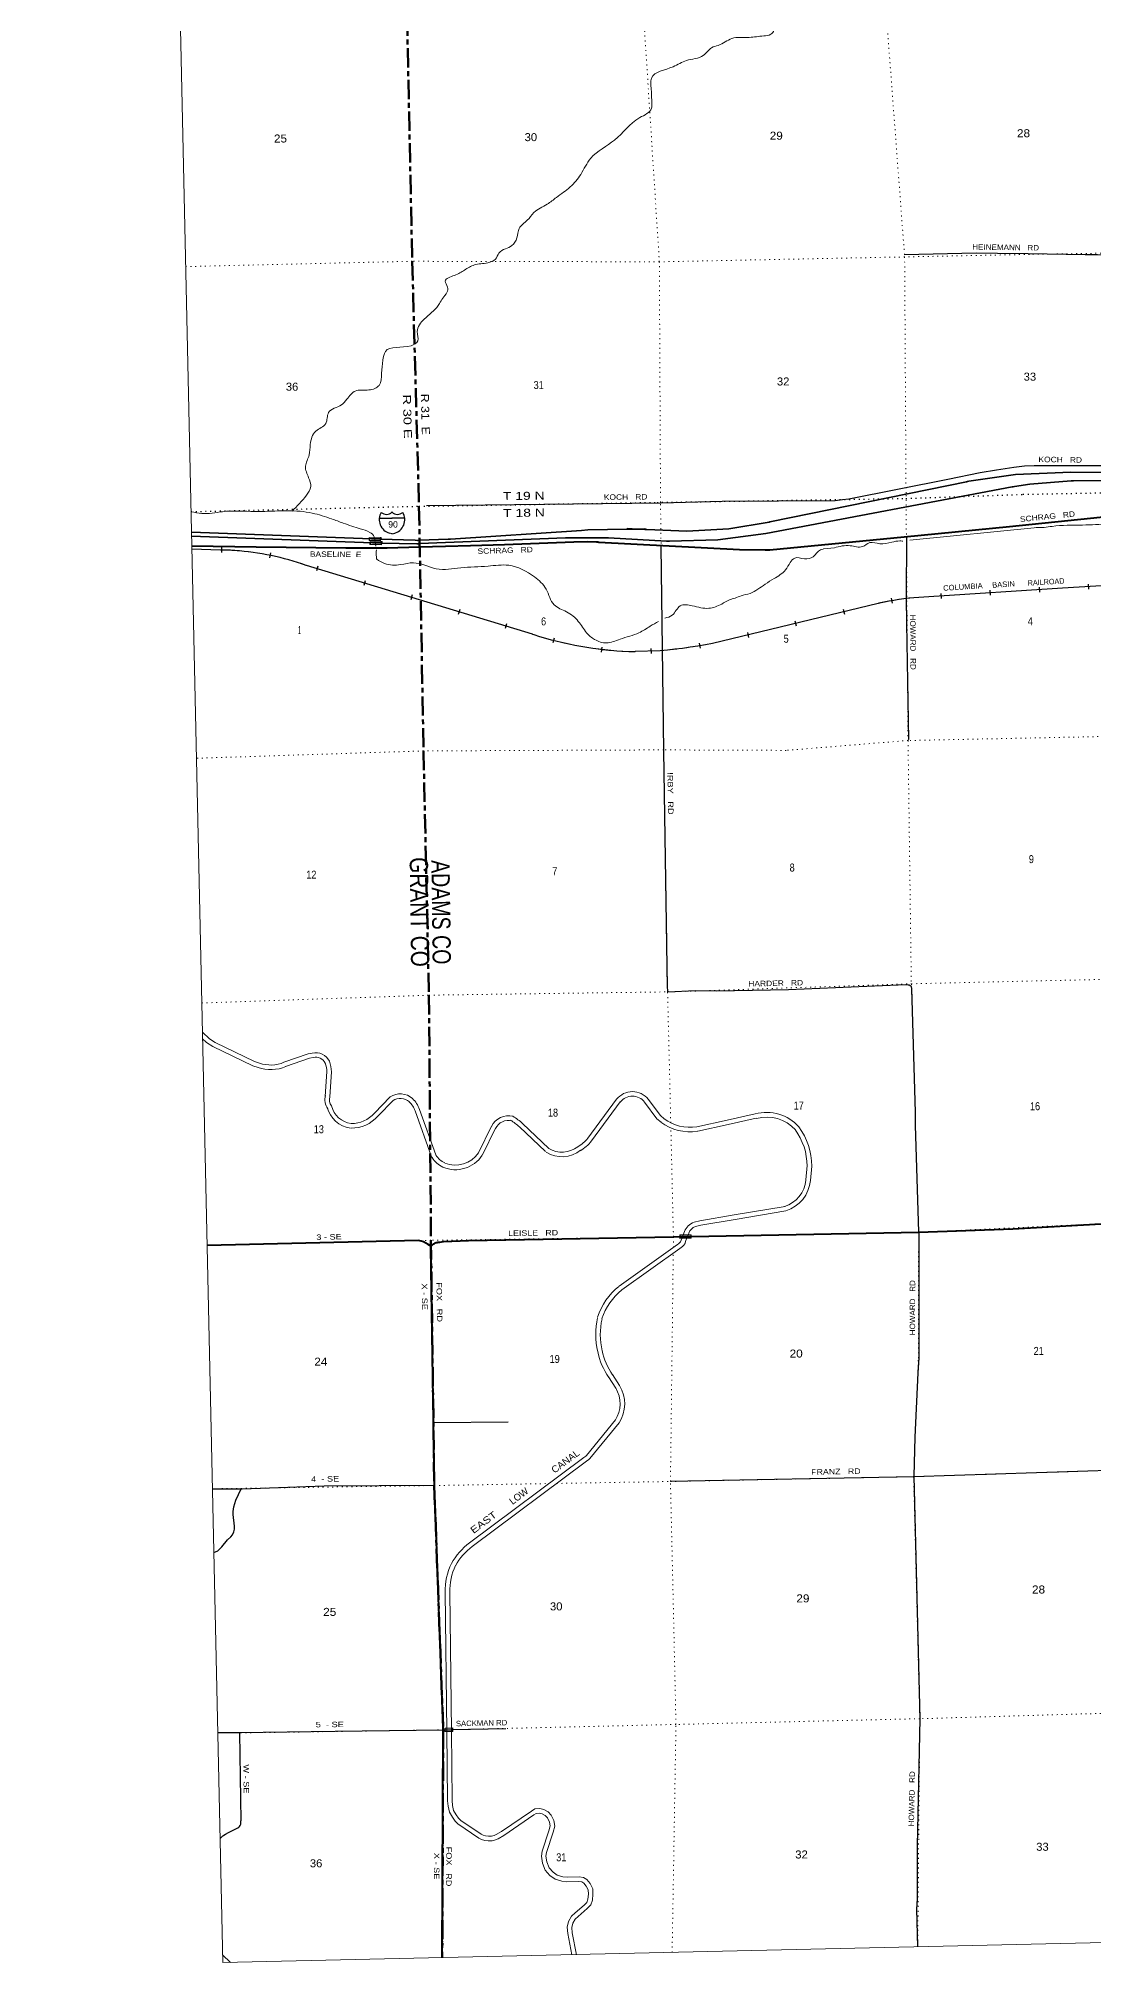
# Model space of a CAD drawing. Header units: feet. Extents: x 497223 to 751810, y -177792 to 12311.
# Drawn here: x 497223 to 520297, y -177792 to -135716 of the extents above; entities that cross this region are included whole.
import ezdxf
from ezdxf.enums import TextEntityAlignment as Align

# ---------------------------------------------------------------- set-up
doc = ezdxf.new("R2010")
doc.units = ezdxf.units.FT
doc.header["$LTSCALE"] = 70
doc.header["$PDMODE"] = 32
doc.header["$PDSIZE"] = 35
doc.linetypes.add('DOTTED', pattern=[1.5, 0.3, -1.2])
doc.linetypes.add('LONG_DASH_SHORT_DASH', pattern=[9.9, 6, -1.2, 1.5, -1.2])
for name, color, linetype, lineweight in [('11', 7, 'LONG_DASH_SHORT_DASH', 60), ('15', 7, 'Continuous', 25), ('18', 7, 'Continuous', 35), ('26', 7, 'Continuous', 40), ('29', 7, 'Continuous', 25), ('31', 7, 'Continuous', 13), ('34', 7, 'Continuous', 25), ('39', 7, 'Continuous', 13), ('4', 7, 'Continuous', 13), ('55', 7, 'Continuous', 13), ('6', 7, 'DOTTED', 25), ('61', 7, 'Continuous', 13), ('7', 7, 'DOTTED', 13)]:
    doc.layers.add(name, color=color, linetype=linetype, lineweight=lineweight)
for name, color, linetype in [('12', 7, 'Continuous'), ('27', 7, 'Continuous'), ('30', 7, 'Continuous'), ('41', 7, 'Continuous')]:
    doc.layers.add(name, color=color, linetype=linetype)

msp = doc.modelspace()

# ---------------------------------------------------------------- linework, layer by layer
at = {"layer": '11'}
msp.add_lwpolyline([(505245.91, -131889.22), (505283.45, -135236.72), (505397, -140588.46), (505544.81, -145945.54), (505644.27, -151295.55), (505761.65, -156637.14), (505807.11, -161998.29), (505878.71, -167360.92), (506074.45, -172704.98), (506054.2, -177687.16)], dxfattribs=at)
at = {"layer": '15'}
for p, q in [((504678.56, -146204.45), (504954.97, -146204.45)), ((504951.27, -146072.98), (504954.17, -146070.07)), ((504957.34, -146072.45), (504953.91, -146070.07)), ((504954.97, -146550.03), (504891.08, -146532.07)), ((504954.44, -146550.29), (505018.07, -146531.55))]:
    msp.add_line(p, q, dxfattribs=at)
msp.add_lwpolyline([(505230.33, -146204.45), (504954.44, -146204.45), (504954.97, -146204.45)], dxfattribs=at)
for centre, radius, start, end in [((504981.19, -146239.55), 306.13, 148.44436, 254.43378), ((504832.59, -145956.95), 165.66, 227.34248, 315.8117), ((505076.28, -145956.95), 165.66, 224.18831, 312.69403), ((504927.68, -146239.55), 306.13, 283.08087, 31.62484)]:
    msp.add_arc(centre, radius, start, end, dxfattribs=at)
at = {"layer": '18'}
msp.add_line((510100, -146447.66), (510318.01, -146443.72), dxfattribs=at)
for points in [[(505560.02, -146763.44), (508749, -146635.06), (508774, -146634.05), (508799, -146638.07), (509688, -146639.05), (510958, -146709.05), (511025.54, -146710.9), (512081.22, -146681.07), (513128, -146541.05), (518519, -145523.66), (518540.88, -145519.53), (518569, -145515.22), (518903.69, -145463.91), (519808, -145392.04), (519832.74, -145390.07), (519858, -145389.84), (521035.04, -145379.17)], [(510506, -146454.05), (510531, -146455.14), (511400.28, -146492.96), (512320.53, -146437.95), (513203, -146291.53), (513219.37, -146288.81), (513253, -146281.94), (517517, -145411.16), (517542, -145406.05), (517567, -145397.93), (518593.37, -145253.11), (519801, -145202.05), (520555, -145209.05), (521016.75, -145206.7)], [(500568.48, -146514.03), (504704.02, -146666.36), (505460, -146690.05), (505502.5, -146691.38), (505510, -146691.09), (505558.64, -146689.23)], [(500570.44, -146603.07), (504722.05, -146753.82), (505495, -146764.68), (505520.26, -146765.04), (505555.16, -146763.63), (505561.97, -146763.36)], [(505558.64, -146689.23), (506181.97, -146665.35), (506206.97, -146665.64), (506231.97, -146663.98), (509098, -146474.05), (509239.74, -146463.22), (510100, -146447.66)], [(510100, -146447.66), (510100, -146434.15), (510318.01, -146443.72)], [(510506, -146454.05), (510481, -146440.77), (510318.01, -146443.72)], [(510506, -146454.05), (510481, -146450.87), (510318.01, -146443.72)]]:
    msp.add_lwpolyline(points, dxfattribs=at)
at = {"layer": '26'}
for points in [[(500575.04, -146812.04), (501984, -146834.05), (503946, -146857.05), (504850, -146857.05), (505557, -146835.05), (506123, -146815.05), (506671, -146804.05), (507413, -146780.05), (508930, -146727.05), (509223.78, -146714.93), (509428, -146725.63), (509453, -146727.05), (509478, -146728.35), (512553, -146888.05), (513118.89, -146900.98), (513220, -146897.05), (516152, -146611.05), (518457, -146386.05), (521510, -146077.05)], [(511498.82, -161915.77), (516474, -161823.05), (518531, -161750.05), (520461, -161641.05), (521719, -161582.05), (527032, -161546.05), (532212.91, -161385.75)], [(505806, -162131.05), (505827.14, -162114.05), (505833.95, -162105.5), (505848.42, -162090.78), (505864.35, -162077.66), (505881.57, -162066.28), (505899.88, -162056.75), (505919.08, -162049.2), (505938.97, -162043.69), (505954, -162041.18), (505985.56, -162038.49), (506004, -162036.23), (506079, -162027.05), (506627, -162004.05), (511108, -161923.05), (511498.82, -161915.77)], [(505806, -162131.05), (505785, -162114.42), (505747.86, -162087.19), (505697.96, -162058.1), (505645.3, -162034.38), (505590.44, -162016.3), (505534, -162004.05), (500911.9, -162115.05)], [(506053.99, -177686.31), (506075.89, -172719.16), (506074.93, -172694.16), (506074.02, -172669.16), (505881, -167363.05), (505806.47, -162164.05), (505806, -162131.05)]]:
    msp.add_lwpolyline(points, dxfattribs=at)
at = {"layer": '29'}
for p, q in [((505865.89, -165985.18), (507496.28, -165966.65)), ((501619.59, -172772.17), (501647.47, -174695.11)), ((506288.02, -172698.92), (507441.79, -172675.84)), ((501251, -177625.05), (501423, -177792.05))]:
    msp.add_line(p, q, dxfattribs=at)
for points in [[(516164.89, -140439.72), (517732.72, -140406.35), (518194.69, -140409.18), (518869.69, -140419.83), (520117.23, -140439.14)], [(520117.23, -140439.14), (520381.18, -140442.18), (520462.66, -140448.78), (520561.74, -140459.8), (520641.01, -140459.79), (520720.28, -140450.99), (520949.28, -140398.12), (521013.14, -140384.89), (521090.2, -140380.49), (521211.31, -140376.08), (521292.78, -140380.49), (521407.63, -140391.2)], [(517107, -145354.05), (517820.31, -145209.6), (518172.62, -145147.92), (518555.76, -145090.64), (518789.16, -145064.2), (518996.15, -145050.98), (519371, -145056.05)], [(519371, -145056.05), (520556, -145052.05), (521003, -145039.05), (521678, -145052.05), (522647, -145002.05), (523139, -144988.05), (524227, -144944.05), (525116, -144906.05)], [(505707, -145930.05), (510840, -145874.05), (512172, -145835.05), (514648, -145818.05), (514809, -145801.05), (514945, -145782.05), (517107, -145354.05)], [(510832.07, -146817.87), (510890.23, -151295.48), (510974.28, -156474.77), (510985.39, -156567.53)], [(516204.21, -146609.82), (516200.47, -147947.9), (516205.51, -148509.15), (516253.47, -151043.35)], [(510985.39, -156567.53), (511592.02, -156534.85), (512048.12, -156545.84), (513627.96, -156510.22), (516023.86, -156407.98), (516192.53, -156406.62)], [(516192.53, -156406.62), (516245.93, -156407.81), (516265.75, -156411.12), (516285.56, -156423.23), (516298.77, -156436.45), (516307.58, -156456.28), (516316.74, -156492.66)], [(516316.74, -156492.66), (516394.09, -159193.27), (516395.78, -159482.97), (516472.02, -161821.43)], [(516478.2, -161829.36), (516473.95, -164567.81), (516452.35, -164898.22), (516391.74, -166305.84), (516366.32, -167155.42), (516495.02, -172460.57), (516441.38, -175240.26), (516439.94, -176389.15), (516422.54, -176626.92), (516448.75, -177447.31)], [(511046.52, -167267.85), (516362.42, -167161.53), (521741.34, -166991.58), (527101.14, -166870.3), (532337.02, -166697.65)], [(501029, -167432.05), (501678.96, -167431.06), (503473.21, -167371.03), (505876.84, -167355.15)], [(501059, -168823.05), (501145.01, -168785.73), (501178.04, -168763.7), (501233.09, -168702.01), (501356.4, -168547.79), (501426.86, -168481.7), (501466.5, -168442.05), (501497.33, -168375.95), (501508.33, -168318.67), (501510.54, -168248.17), (501484.11, -167997.02), (501484.11, -167928.72), (501497.33, -167825.17), (501514.94, -167754.68), (501541.37, -167679.77), (501654.64, -167431.87)], [(501145, -172759.05), (501615.42, -172764.2), (503711.43, -172730.33), (506073, -172706.05), (506288.02, -172698.92)], [(501197.22, -175077), (501254, -175021.61), (501277.12, -175005.08), (501310.15, -174985.26), (501376.21, -174952.21), (501580.99, -174848.67), (501607.42, -174832.14), (501622.83, -174815.62), (501637.15, -174793.59), (501644.85, -174764.95), (501647.47, -174695.11)]]:
    msp.add_lwpolyline(points, dxfattribs=at)
at = {"layer": '31'}
for p, q in [((506111.22, -172665.28), (506286.12, -172661.65)), ((506112.79, -172740.27), (506111.22, -172665.28)), ((506287.68, -172736.63), (506112.79, -172740.27)), ((506286.12, -172661.65), (506287.68, -172736.63))]:
    msp.add_line(p, q, dxfattribs=at)
msp.add_lwpolyline([(506120.61, -172732.1), (506119.38, -172673.1), (506278.29, -172669.81), (506279.51, -172728.8)], close=True, dxfattribs=at)
at = {"layer": '34'}
for p, q in [((501225.26, -146845.1), (501224.49, -146955.72)), ((502297.2, -146965.03), (502275.67, -147073.52)), ((503333.06, -147255.01), (503300.77, -147360.8)), ((504370.81, -147574.41), (504338.53, -147680.2)), ((520180.79, -147646.58), (520187.46, -147756.99)), ((505397.1, -147884.85), (505364.81, -147990.65)), ((515871.44, -147955.89), (515890.62, -148064.83)), ((516956.94, -147851.75), (516963.93, -147962.14)), ((518026.84, -147781.37), (518033.83, -147891.75)), ((519110.62, -147715.33), (519117.61, -147825.72)), ((506434.85, -148204.25), (506402.57, -148310.05)), ((507461.14, -148514.7), (507428.85, -148620.49)), ((513767.64, -148450.92), (513793.59, -148558.44)), ((514823.74, -148198.72), (514849.69, -148306.25)), ((508498.14, -148828.83), (508470.02, -148935.8)), ((511674.21, -148940.76), (511693.05, -149049.75)), ((512725.96, -148705.01), (512751.91, -148812.53)), ((509543.77, -149023.55), (509530.86, -149133.4)), ((510616.81, -149057.3), (510620.65, -149167.84))]:
    msp.add_line(p, q, dxfattribs=at)
at = {"layer": '34', "lineweight": 13}
for p, q in [((501205.93, -146903.75), (500584.93, -146881.97)), ((508024.3, -148745.21), (503086.28, -147238.37)), ((515590.32, -148068.75), (511972.49, -148941.89)), ((510818.9, -149103.8), (510275.02, -149122.72))]:
    msp.add_line(p, q, dxfattribs=at)
at = {"layer": '34'}
msp.add_lwpolyline([(525927.04, -147356.74), (519620.53, -147737.74), (516696.5, -147922.97), (516694.52, -147925.02), (516583.79, -147930.32), (516474.24, -147938.1), (516364.76, -147947.77), (516254.71, -147958.73), (516145.4, -147972.18), (516036.78, -147987.49), (515927.6, -148004.1), (515819.17, -148023.2), (515711.42, -148044.15), (515603.14, -148067.04), (515590.56, -148069.83), (511964.77, -148944.89), (511809.18, -148975.49), (511643.84, -149004.07), (511477.93, -149029.81), (511310.68, -149053.87), (511143.61, -149073.95), (510976.91, -149091), (510820.97, -149104.85), (510818.93, -149104.9), (510275.41, -149123.81), (510267.47, -149130.03), (510134.81, -149126.75), (510003.34, -149120.47), (509871.92, -149111.92), (509739.77, -149101.84), (509608.44, -149088.76), (509477.9, -149073.42), (509346.64, -149056.55), (509216.18, -149036.67), (509086.53, -149014.55), (508956.17, -148990.13), (508827.37, -148963.48), (508698.59, -148935.33), (508569.86, -148904.14), (508442.7, -148870.72), (508315.57, -148835.02), (508189.23, -148797.83), (508062.96, -148757.61), (508034.09, -148748.09), (508024.04, -148746.29), (503086.3, -147239.53), (503080.29, -147241.67), (502985.47, -147208.1), (502890.78, -147177.01), (502795.52, -147147.54), (502699.32, -147118.94), (502602.9, -147092.7), (502506.41, -147068.26), (502409.01, -147044.72), (502311.37, -147023.51), (502213.69, -147004.12), (502114.89, -146986.15), (502016.57, -146970.18), (501917.87, -146955.29), (501818.41, -146942.56), (501719.43, -146931.83), (501619.86, -146922.71), (501520.44, -146914.86), (501420.25, -146909.17), (501320.75, -146904.95), (501220.47, -146902.88), (501212.09, -146902.73), (501206.1, -146904.86), (500575, -146885.05)], dxfattribs=at)
at = {"layer": '34', "lineweight": 13}
msp.add_lwpolyline([(525943.13, -147354.66), (519620.47, -147736.64), (516696.01, -147921.89)], dxfattribs=at)
for centre, radius, start, end in [((501138.32, -152627.34), 5726.19, 70.17565, 89.26367), ((516959.91, -154228.92), 6310.59, 92.41459, 102.53464), ((510410.92, -141570.44), 7559.85, 251.67751, 268.90999), ((510060.58, -139495.32), 9638.46, 274.5245, 281.45344)]:
    msp.add_arc(centre, radius, start, end, dxfattribs=at)
at = {"layer": '39'}
for p, q in [((519072.02, -146410.24), (516275.93, -146690.34)), ((504568.2, -146636.05), (504597.23, -146785.05)), ((504597.23, -146785.05), (504603.42, -146816.77)), ((516122.89, -146705.67), (516109.5, -146707.01)), ((514629.04, -146855.32), (514389.53, -146879.31)), ((503532.22, -158309.47), (503496.22, -158855.47)), ((503632, -158316.05), (503596, -158862.05)), ((504573, -159218.05), (504912, -158863.05)), ((504645.32, -159287.11), (504984.32, -158932.11)), ((509239, -159763.05), (509867, -158912.05)), ((509319.46, -159822.43), (509947.46, -158971.43)), ((507809, -159446.05), (508382, -159987.05)), ((506847, -160083.05), (507128, -159504.05)), ((506936.96, -160126.71), (507217.96, -159547.71)), ((507740.35, -159518.76), (508313.35, -160059.76)), ((514036.49, -160365.19), (514005.49, -160678.19)), ((514136, -160375.05), (514105, -160688.05)), ((511353.18, -161805.44), (511325.59, -161881.08)), ((511447, -161840.05), (511436.14, -161874.11)), ((511199.84, -162086.82), (509919.77, -163003.75)), ((511247, -162176.05), (509978, -163085.05)), ((509774, -164932.05), (509932, -165176.05)), ((509690.06, -164986.4), (509848.06, -165230.4))]:
    msp.add_line(p, q, dxfattribs=at)
for points in [[(500808.11, -157450), (500961, -157593.05), (501087, -157671.05), (501948, -158088.05), (502059, -158124.05)], [(500810.53, -157589.55), (500900.02, -157672.91), (501038.76, -157758.8), (501910.6, -158181.05), (502028.15, -158219.17)], [(502592, -158106.05), (503124, -157919.05), (503212, -157903.05)], [(502625.16, -158200.39), (503149.69, -158016.02), (503229.89, -158001.44)], [(510479, -158975.05), (510749.51, -159338.51), (510838.51, -159417.74)], [(510558, -158915.05), (510823, -159270.05), (510905, -159343.05)], [(505458.95, -159169.02), (505820.96, -160171.35), (505840.38, -160205.02)], [(505553, -159135.05), (505912, -160129.05), (505927, -160155.05)], [(511618, -159517.05), (512284, -159369.05), (512897, -159232.05)], [(511639.69, -159614.67), (512305.75, -159466.66), (512918.81, -159329.64)], [(513550.37, -161255.44), (512441.23, -161442.47), (511684.78, -161572.23), (511560.71, -161605.07)], [(513567, -161354.05), (512458, -161541.05), (511706, -161670.05), (511592, -161700.05)], [(511327.92, -161875.28), (511322.46, -161888.89), (511267.62, -162030.75)], [(511436.14, -161874.11), (511384, -162004.05), (511356.55, -162079.25)], [(509843.59, -165926.75), (509210.38, -166701.11), (509193.68, -166717.17), (509147.75, -166750.49), (506651.23, -168611.88)], [(509921, -165990.05), (509284, -166769.05), (509258, -166794.05), (509207, -166831.05), (506711, -168692.05)], [(506116.51, -169693.6), (506152.59, -172740.04), (506170.51, -174252.6)], [(506216.5, -169692.42), (506252.55, -172736.06), (506271, -174247.07)], [(506171.33, -174255.16), (506180.84, -174372.42), (506208.45, -174503.28), (506274.27, -174616.96), (506336.03, -174700.45), (506396.77, -174761.2), (506851.28, -175073.8), (506909.36, -175104.22), (506985.17, -175122.84), (507060.64, -175130.14), (507144.43, -175127.68), (507215.95, -175111.78), (507280, -175085.64), (507400.17, -175013.11), (508054.73, -174564.1), (508110.45, -174533.06), (508179.88, -174527.82), (508242.05, -174541.49), (508305.55, -174577.07), (508351.93, -174629), (508395.43, -174719.94), (508412.4, -174804.1), (508383.96, -174912.98), (508239.78, -175359.64), (508220.65, -175465.52), (508243.91, -175619.78), (508306.76, -175773.28), (508408.41, -175889.63), (508525.65, -175973.19), (508670.51, -176015.8), (508780.55, -176025.06), (509042.46, -176021.1), (509108.85, -176029.48), (509148.28, -176053.92), (509204.45, -176119.07), (509245.75, -176206.11), (509248.85, -176298.07), (509238.61, -176408.96), (509214.14, -176476.25), (509156.5, -176536.96), (508963.93, -176707.05), (508880.16, -176776.66), (508811.38, -176897.03), (508784.91, -177022.76), (508798.96, -177157.43), (508886.29, -177623.19)], [(506271, -174247.07), (506280, -174358), (506303, -174467), (506358, -174562), (506412, -174635), (506461, -174684), (506903, -174988), (506945, -175010), (507002, -175024), (507064, -175030), (507132, -175028), (507186, -175016), (507235, -174996), (507346, -174929), (508002, -174479), (508081, -174435), (508187, -174427), (508278, -174447), (508369, -174498), (508436, -174573), (508491, -174688), (508515, -174807), (508480, -174941), (508337, -175384), (508322, -175467), (508341, -175593), (508393, -175720), (508476, -175815), (508570, -175882), (508689, -175917), (508784, -175925), (509048, -175921), (509143, -175933), (509214, -175977), (509289, -176064), (509345, -176182), (509349, -176301), (509337, -176431), (509301, -176530), (509226, -176609), (509029, -176783), (508958, -176842), (508906, -176933), (508886, -177028), (508898, -177143), (508987.61, -177620.93)]]:
    msp.add_lwpolyline(points, dxfattribs=at)
for centre, radius, start, end in [((502302.26, -157426.92), 838.35, 250.7637, 293.10464), ((502302.26, -157426.92), 738.35, 250.76371, 293.10465), ((503285.27, -158227.65), 332.77, 26.13886, 102.71915), ((503285.27, -158227.65), 232.77, 26.1394, 102.71984), ((502823.11, -158358.86), 710.02, 3.02994, 20.05813), ((502823.12, -158358.86), 810.02, 3.0301, 20.05841), ((503806.4, -158924.74), 320.12, 162.90818, 217.60036), ((503806.4, -158924.74), 220.12, 162.90817, 217.59964), ((505136.43, -159196.49), 400.83, 48.12271, 123.70612), ((505136.43, -159196.49), 300.83, 48.12273, 123.70614), ((504957.88, -159343.86), 530.69, 19.33447, 44.97994), ((504957.88, -159343.86), 630.69, 19.3344, 44.97984), ((510212.61, -159184.42), 438.8, 37.87081, 141.96362), ((510212.61, -159184.42), 338.8, 37.87083, 141.96364), ((504137.84, -158930.46), 622.42, 194.47565, 261.43166), ((504137.84, -158930.46), 522.42, 194.47566, 261.43168), ((504065.04, -158767.74), 777.33, 269.57348, 318.33065), ((504065.04, -158767.74), 677.33, 269.57355, 318.33068), ((507506.47, -159703.61), 426.93, 77.34533, 152.43565), ((507506.47, -159703.61), 326.93, 77.34538, 152.43566), ((506928.87, -160397.18), 1197.23, 47.15546, 58.84486), ((506928.86, -160397.18), 1297.23, 47.15526, 58.84465), ((511473.55, -158551.72), 1074.4, 233.55493, 278.64426), ((511473.55, -158551.72), 974.4, 234.30371, 278.64421), ((513149.16, -160146.94), 944.62, 41.74076, 105.35675), ((513149.16, -160146.94), 844.62, 41.74076, 105.35676), ((508678.71, -159330.11), 708.07, 298.72401, 322.3068), ((508678.71, -159330.11), 808.07, 298.72399, 322.30679), ((512649.95, -160387.7), 1384.11, 0.48868, 35.77706), ((512649.95, -160387.7), 1484.11, 0.48867, 35.77705), ((506310.65, -159885.95), 567.76, 212.46734, 244.19147), ((506310.65, -159885.95), 467.76, 212.46728, 244.19139), ((506338.02, -159740.98), 713.25, 247.86945, 326.09645), ((506338.02, -159740.98), 613.25, 247.86944, 326.09645), ((508674.05, -159520.14), 650.73, 237.97426, 308.51533), ((508674.05, -159520.14), 550.73, 237.97423, 308.51531), ((513343.82, -160623.46), 663.91, 286.98679, 355.15013), ((513343.82, -160623.46), 763.91, 286.98678, 355.15014), ((511664.58, -161920.3), 331.9, 108.2371, 159.75298), ((511664.57, -161920.3), 231.9, 108.2367, 159.75296), ((511097.46, -161897.56), 216.09, 298.23343, 321.9484), ((511097.48, -161897.57), 316.09, 298.23255, 325.33308), ((510806.51, -164118.86), 1424.84, 128.70912, 162.07209), ((510806.51, -164118.86), 1324.84, 128.70912, 162.07209), ((511105.68, -164055.87), 1694.95, 167.58794, 192.90387), ((511105.68, -164055.87), 1594.95, 167.58794, 192.90387), ((510904.84, -164142.3), 1480.06, 191.18684, 215.26261), ((510904.84, -164142.3), 1380.06, 191.18684, 215.2626), ((509274.71, -165574.24), 668.5, 327.24377, 31.20779), ((509274.71, -165574.24), 768.5, 327.24377, 31.2078), ((507563.01, -169808.98), 1504.8, 127.33668, 150.52638), ((507563.01, -169808.98), 1404.8, 127.33667, 150.33347), ((507533.55, -169676.23), 1416.73, 154.57775, 180.92287), ((507533.55, -169676.23), 1316.73, 154.57775, 180.92286)]:
    msp.add_arc(centre, radius, start, end, dxfattribs=at)
for points in [[(514340.75, -135292.53), (514244, -135326), (513898, -135353), (513640, -135364), (513499, -135383), (513384, -135438), (513241, -135624), (513083, -135659), (512769, -135692), (512386, -135717), (512091, -135866), (511945, -135918), (511762, -136088), (511394, -136196), (511101, -136335), (510631, -136580), (510627, -136872), (510636, -137126), (510630, -137243), (510373, -137447), (509823, -137937), (509300, -138336), (509082, -138689), (508852, -138963), (508551, -139191), (508347, -139340), (508059, -139523), (507913, -139691), (507738, -139870), (507688, -140078), (507575, -140245), (507435, -140315), (507294, -140408), (507216, -140542), (507049, -140622), (506756, -140668), (506543, -140779), (506320, -140897), (506120, -141023), (506169, -141151), (506155, -141268), (506065, -141397), (505992.3, -141512.93)], [(502770, -146051), (503085, -145703), (503178, -145516), (503132, -145321), (503063, -145071), (503142, -144824), (503168, -144594), (503289, -144304), (503505, -144138), (503568, -143895), (503847, -143729), (503967, -143607), (504150, -143425), (504449, -143402), (504673, -143301), (504726, -143039), (504756, -142748), (504809, -142564), (505373, -142434), (505518, -142330), (505508, -142127), (505658, -141852), (505965, -141556), (505992.86, -141512.03)], [(500559, -146064.05), (500792.53, -146105.2), (501249.61, -146063.86), (501954.45, -146059.83), (502392.09, -146051.08), (502944.47, -146056.12), (503210.34, -146095.07), (503634.61, -146223.4), (503887.42, -146312.91), (504261.47, -146440.24), (504471.83, -146516.51), (504564.16, -146615.27), (504568.2, -146636.05)], [(519038.99, -146411.77), (519214.68, -146406.76), (519388.98, -146385.17), (520057.16, -146355.71), (520626.9, -146324.19), (520923.26, -146280.03), (521149.35, -146237.28), (521401.86, -146255.14)], [(514629.04, -146855.32), (514975, -146807.44), (515244.53, -146828.21), (515405.47, -146740.48), (515622.84, -146764.3), (515883.26, -146730.93), (516058, -146704), (516109.5, -146707.01)], [(504612.21, -146897.85), (504612.95, -147052.91), (504617.18, -147104.42)], [(504620.53, -147104.42), (504792.51, -147196.2), (505144.46, -147221.35), (505422.83, -147181.58), (505923.47, -147312.41), (506457.27, -147291.67), (507055.03, -147255.57), (507510.54, -147236.4), (508069.85, -147490.81), (508324.14, -147757.34), (508501.64, -148101.87), (508773.74, -148253.37), (509028.92, -148463.55), (509208.53, -148711.46), (509386.16, -148858.81), (509642.7, -148934.16), (509942.32, -148851.71), (510355.3, -148712.67), (510601.5, -148568.92), (510783.18, -148464.42)], [(510917.97, -148391.96), (511084.76, -148327.87), (511255.45, -148123.25), (511522.53, -148121.94), (511883.11, -148177.1), (512164.46, -148084.95), (512337.37, -147992.97), (512457.11, -147954.36), (512588.65, -147903.44), (512784.44, -147851.23), (513117.81, -147647.39), (513310.28, -147528.85), (513561.51, -147334.69), (513664.81, -147175.69), (513761.28, -147077.18), (513974.51, -147095.05), (514164.43, -147051.01), (514328.12, -146898.85), (514386.53, -146886.56)]]:
    msp.add_spline(points, degree=3, dxfattribs=at)
at = {"layer": '4'}
msp.add_lwpolyline([(497222.97, 5471.78), (528293.91, 6177.1), (559363.85, 6925.15), (590432.73, 7715.93), (621500.49, 8549.46), (652567.07, 9425.72), (683632.43, 10344.71), (714696.49, 11306.43), (745759.19, 12310.89), (751809.62, -170897.82), (720494.89, -171910.42), (689178.8, -172879.94), (657861.41, -173806.39), (626542.78, -174689.76), (595222.96, -175530.05), (563902.01, -176327.26), (532580.01, -177081.38), (501256.99, -177792.42)], close=True, dxfattribs=at)
at = {"layer": '55'}
for points in [[(504703.89, -146702.78), (504454.01, -146695.29), (504455.96, -146630.32), (504705.84, -146637.81)], [(504697.6, -146645.56), (504463.71, -146638.55), (504462.24, -146687.53), (504696.13, -146694.54)], [(504722.67, -146790.5), (504472.83, -146781.55), (504475.15, -146716.59), (504724.99, -146725.55)], [(504716.7, -146733.25), (504482.85, -146724.87), (504481.1, -146773.84), (504714.95, -146782.21)]]:
    msp.add_lwpolyline(points, close=True, dxfattribs=at)
for p in [(504705.69, -146642.81), (504724.82, -146730.54)]:
    msp.add_point(p, dxfattribs=at)
at = {"layer": '6'}
for points in [[(500558, -146062.05), (505544.81, -145945.54), (510752.67, -145860.72), (516195.52, -145774.78), (518754.32, -145684.59), (521490.6, -145630.65), (526813.66, -145479.92), (531838, -145412.05)], [(505807.85, -162053.42), (505878.71, -167360.92), (506074.45, -172704.98), (506054.2, -177687.16)]]:
    msp.add_lwpolyline(points, dxfattribs=at)
at = {"layer": '61'}
for p, q in [((511249.58, -161955.27), (511248.21, -161880.28)), ((511499.54, -161950.72), (511249.58, -161955.27))]:
    msp.add_line(p, q, dxfattribs=at)
msp.add_lwpolyline([(511248.21, -161880.28), (511498.17, -161875.73), (511499.54, -161950.72)], dxfattribs=at)
msp.add_lwpolyline([(511490.32, -161883.87), (511256.35, -161888.12), (511257.42, -161947.12), (511491.39, -161942.87)], close=True, dxfattribs=at)
at = {"layer": '7'}
for points in [[(515838.71, -131652.12), (515766.1, -135188.61), (516165.9, -140492.36), (516196.82, -145700.43), (516239.87, -151068.11), (516312.65, -156388.47), (516474.04, -161823.75), (516465.39, -164624.77)], [(511050.36, -159430.02), (510982.03, -156563.49), (510897.81, -151273.54), (510827.02, -145862.03), (510801.81, -140599.64), (510464.8, -135322.8), (510403.63, -132627.91), (510454.02, -131773.7)], [(531716.16, -140141.4), (526800.55, -140321.92), (521512.08, -140393.49), (518896.12, -140437.76), (516165.9, -140492.36), (510801.81, -140599.64), (505397, -140588.46), (500440, -140704.05)], [(531964.73, -150780.3), (526898.7, -150901.21), (521553.73, -150959.82), (516239.87, -151068.11), (513577.1, -151284.34), (510897.81, -151273.54), (505644.27, -151295.55), (500677, -151457.05)], [(500795, -156809.05), (505761.65, -156637.14), (511056.37, -156564.79), (516312.65, -156388.47), (521624.22, -156266.14), (527006.07, -156245.02), (532088.35, -156087.7)], [(511107.04, -162154.05), (511109.84, -161925), (511052.94, -159538.03)], [(532212.04, -161385.67), (527040.27, -161544.02), (521710.85, -161576.16), (516474.04, -161823.75), (511498.97, -161917.66)], [(511498.97, -161917.66), (511109.84, -161925), (505807.11, -161998.29), (500912, -162115.05)], [(511080.91, -177569.1), (511165.4, -172585.63), (511044.57, -167272.27), (511105.54, -162277.04)], [(516465.39, -164620.28), (516362.52, -167167.92), (516497.01, -172460.88), (516452.71, -177445.56)], [(508555.98, -167314.98), (511044.57, -167272.27), (516362.52, -167167.92), (521739.35, -166993.98), (527099.15, -166872.7), (532336.93, -166697.47)], [(501021.62, -167432.24), (505878.71, -167360.92), (508388, -167317.86)], [(532463.68, -172125.51), (527114.3, -172224.39), (521821.96, -172304.08), (516497.01, -172460.88), (511165.4, -172585.63), (506285.98, -172700.02)], [(506285.98, -172700.02), (506074.45, -172704.98), (501609.5, -172770.71), (501145, -172760.05)]]:
    msp.add_lwpolyline(points, dxfattribs=at)

# ---------------------------------------------------------------- texts
at = {"layer": '12'}
for s, width, p in [('GRANT CO', 0.85, (505339.96, -153621.53)), ('ADAMS CO', 0.8, (505814.18, -153685.43))]:
    msp.add_text(s, height=400, rotation=270.765, dxfattribs=dict(at, width=width)).set_placement(p)
at = {"layer": '15'}
msp.add_text('90', height=140, dxfattribs=at).set_placement((504977.23, -146412.56), align=Align.CENTER)
at = {"layer": '27'}
for s, rotation, width, p in [('SCHRAG   RD', 5.779, 1.15, (518693.48, -146291.76)), ('SCHRAG   RD', 1.853, 1.15, (506826.47, -146989.12)), ('BASELINE  E', 359.62, 1.15, (503157.39, -147051.17)), ('3 - SE', 1.435, 1.25, (503300.02, -161991.08)), ('LEISLE   RD', 0.792, 1.2, (507495.9, -161904.94)), ('X - SE', 270.765, 1.25, (505604.75, -162942.63)), ('FOX   RD', 270.765, 1.25, (505926.37, -162916.07)), ('X - SE', 269.767, 1.25, (505873.38, -175394.29)), ('FOX   RD', 269.767, 1.25, (506141.38, -175258.27))]:
    msp.add_text(s, height=120, rotation=rotation, dxfattribs=dict(at, width=width)).set_placement(p)
at = {"layer": '30'}
for s, rotation, width, p in [('HEINEMANN   RD', 359.219, 1.1, (517643.39, -140333.01)), ('KOCH   RD', 359.225, 1.15, (519091.65, -144979.36)), ('KOCH   RD', 0.625, 1.15, (509587.43, -145807.71)), ('HOWARD   RD', 270.514, 1.1, (516283.78, -148315.66)), ('IRBY   RD', 270.93, 1.25, (510977.86, -151764.87)), ('HARDER   RD', 1.292, 1.15, (512747.54, -156450.05)), ('HOWARD   RD', 89.911, 1.1, (516394.71, -164075.56)), ('FRANZ   RD', 1.146, 1.2, (514123.68, -167126.29)), ('4  - SE', 0.59, 1.25, (503187.62, -167279.23)), ('SACKMAN RD', 1.146, 1.05, (506352.62, -172627.09)), ('5  - SE', 0.59, 1.25, (503287.82, -172650.56)), ('W - SE', 270.355, 1.25, (501705.32, -173460.64)), ('HOWARD   RD', 88.894, 1.1, (516369.55, -174815.98))]:
    msp.add_text(s, height=120, rotation=rotation, dxfattribs=dict(at, width=width)).set_placement(p)
at = {"layer": '34'}
for s, p in [('COLUMBIA ', (517012.16, -147794.82)), ('BASIN', (518083.96, -147729.26))]:
    msp.add_text(s, height=120, rotation=3.625, dxfattribs=at).set_placement(p)
at = {"layer": '34', "width": 0.95}
msp.add_text('RAILROAD', height=120, rotation=3.457, dxfattribs=at).set_placement((518860.87, -147684.59))
at = {"layer": '41'}
for s, width, p in [('CANAL', 1.05, (508509.08, -167101.94)), ('EAST', 1.25, (506737.28, -168422.99))]:
    msp.add_text(s, height=150, rotation=36.708, dxfattribs=dict(at, width=width)).set_placement(p)
msp.add_text('LOW', height=150, rotation=36.708, dxfattribs=at).set_placement((507589.63, -167787.48))
at = {"layer": '6'}
for s, rotation, width, p in [('R 30 E', 271.58, 1.35, (505190.63, -143501.59)), ('R 31  E', 271.58, 1.15, (505584.24, -143486.98)), ('T 19 N', 0.933, 1.3, (507380.4, -145812.66)), ('T 18 N', 0.933, 1.3, (507386.36, -146182.73))]:
    msp.add_text(s, height=175, rotation=rotation, dxfattribs=dict(at, width=width)).set_placement(p)
at = {"layer": '7'}
for s, width, p in [('25', 1.1, (502372.27, -137990.67)), ('30', 1.05, (507854.34, -137960.85)), ('29', 1.1, (513215.35, -137928.58)), ('28', 1.1, (518622.62, -137874.83)), ('33', 1.05, (518768.53, -143198.3)), ('36', 1.05, (502632.14, -143417.66)), ('31', 0.85, (508052, -143382.01)), ('32', 1.05, (513372.37, -143304.16)), ('6', 0.85, (508214.45, -148550.3)), ('4', 0.85, (518857.88, -148548.55)), ('1', 0.4, (502899.93, -148740.3)), ('5', 0.85, (513519.37, -148930.22)), ('9', 0.85, (518882.27, -153749.76)), ('12', 0.85, (503079.06, -154089.77)), ('7', 0.85, (508459.24, -154014.55)), ('8', 0.85, (513650.78, -153933.83)), ('17', 0.85, (513738.8, -159139.08)), ('16', 0.85, (518906.98, -159153.18)), ('18', 0.85, (508365.16, -159293.66)), ('13', 0.85, (503243.38, -159657.12)), ('19', 0.85, (508401.78, -164680.54)), ('20', 1.1, (513650.62, -164562.71)), ('21', 0.85, (518986.9, -164504.86)), ('24', 1.1, (503254.83, -164740.08)), ('28', 1.1, (518951.18, -169722.38)), ('30', 1.05, (508409.24, -170091.67)), ('29', 1.1, (513797.81, -169916.64)), ('25', 1.1, (503449.2, -170211.77)), ('31', 0.85, (508546.21, -175578.35)), ('32', 1.05, (513774.29, -175517.53)), ('33', 1.05, (519042.86, -175348.51)), ('36', 1.05, (503158.12, -175710.13))]:
    msp.add_text(s, height=175, dxfattribs=dict(at, width=width)).set_placement(p)

doc.saveas('drawing.dxf')
